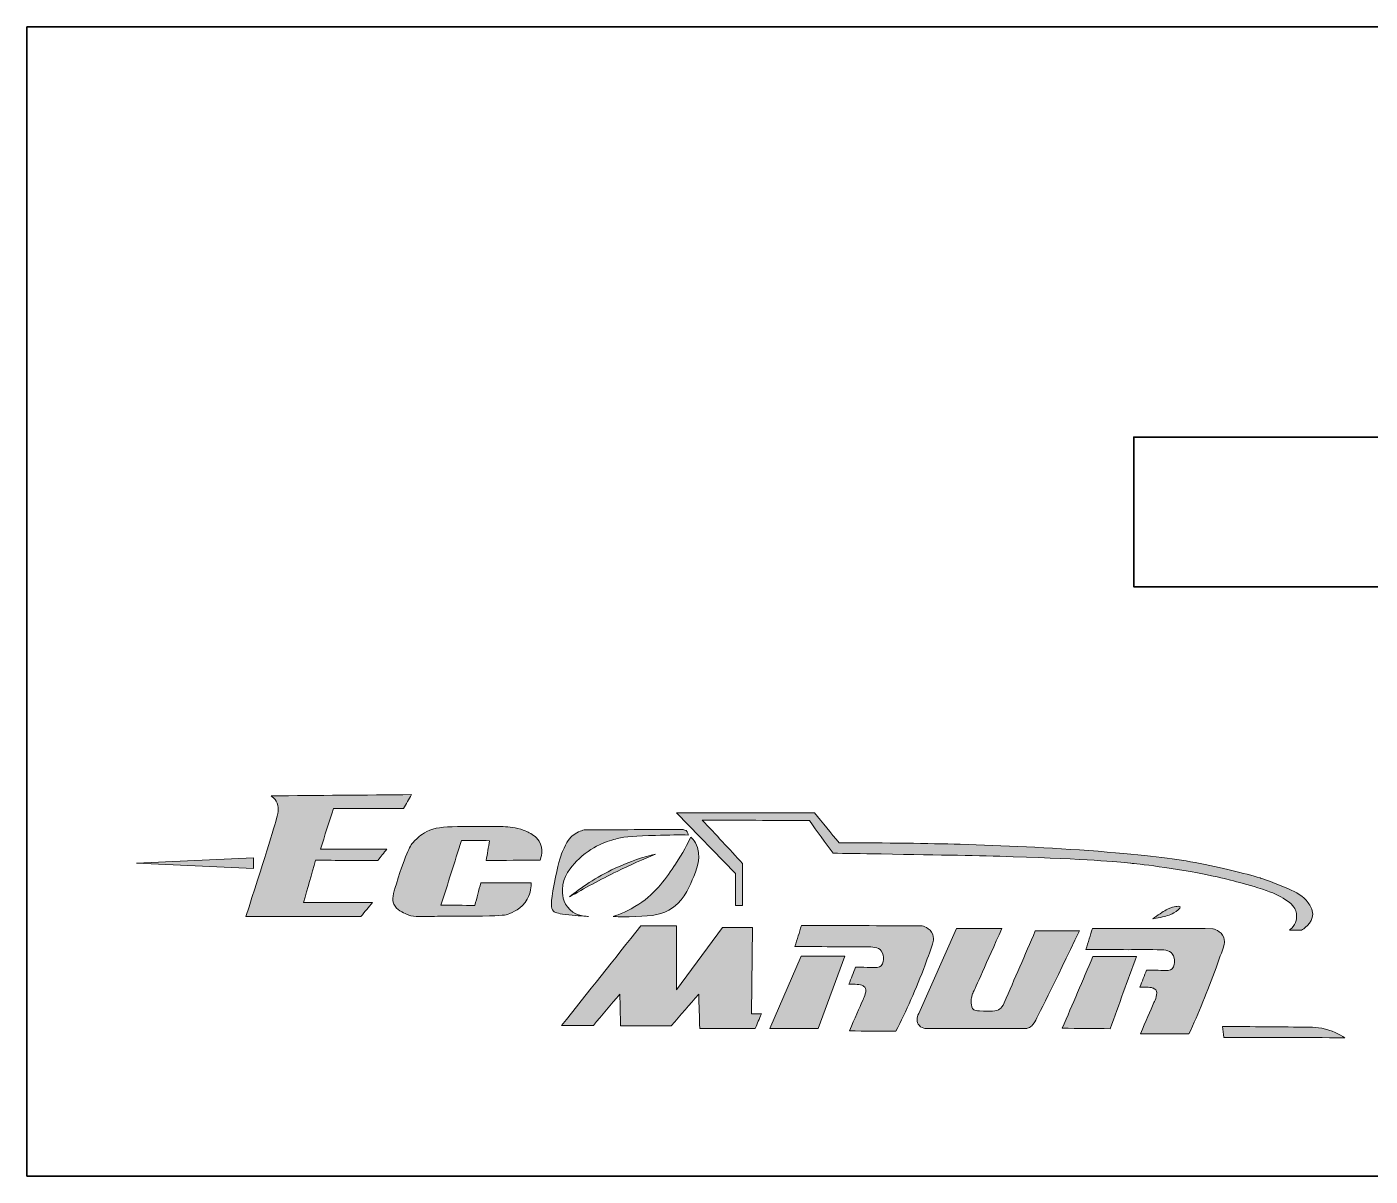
# Model space of a CAD drawing. Header units: centimetres. Extents: x 4.4 to 35.6, y -27.8 to -2.2.
# Drawn here: x 4.43 to 9.82, y -27.76 to -23.15 of the extents above; entities that cross this region are included whole.
import ezdxf

# ---------------------------------------------------------------- set-up
doc = ezdxf.new("R2010")
doc.units = ezdxf.units.CM
doc.header["$MEASUREMENT"] = 0
doc.layers.add('Camada 1', color=7, linetype='Continuous', lineweight=0)

msp = doc.modelspace()

# ---------------------------------------------------------------- hatches: boundary and pattern name
at = {"layer": 'Camada 1', "true_color": 0x1a1413, "transparency": 33554687}
h = msp.add_hatch(color=250, dxfattribs=at)
h.dxf.hatch_style = 2
edge = h.paths.add_edge_path()
edge.add_spline(control_points=[(5.4089, -26.2332), (5.4147, -26.2369), (5.4235, -26.2436), (5.4298, -26.2545), (5.4424, -26.2767), (5.4364, -26.3022), (5.4331, -26.315), (5.4224, -26.3558), (5.3757, -26.509), (5.308, -26.7164), (5.4617, -26.7165), (5.6154, -26.7166), (5.7692, -26.7167), (5.7847, -26.6982), (5.8002, -26.6797), (5.8158, -26.6612), (5.7235, -26.6611), (5.6312, -26.661), (5.5389, -26.6609), (5.5551, -26.6044), (5.5712, -26.548), (5.5874, -26.4915), (5.6704, -26.4918), (5.7535, -26.492), (5.8365, -26.4922), (5.8487, -26.477), (5.861, -26.4618), (5.8732, -26.4466), (5.7845, -26.4467), (5.6958, -26.4469), (5.607, -26.4471), (5.6242, -26.3928), (5.6413, -26.3385), (5.6585, -26.2842), (5.7524, -26.2842), (5.8462, -26.2842), (5.94, -26.2842), (5.9507, -26.2655), (5.9613, -26.2468), (5.9719, -26.2281), (5.7843, -26.2298), (5.5966, -26.2315), (5.4089, -26.2332)], knot_values=[0, 0, 0, 0, 1, 1, 1, 2, 2, 2, 3, 3, 3, 4, 4, 4, 5, 5, 5, 6, 6, 6, 7, 7, 7, 8, 8, 8, 9, 9, 9, 10, 10, 10, 11, 11, 11, 12, 12, 12, 13, 13, 13, 14, 14, 14, 14], degree=3, periodic=0)
h = msp.add_hatch(color=250, dxfattribs=at)
h.dxf.hatch_style = 2
edge = h.paths.add_edge_path()
edge.add_spline(control_points=[(7.2995, -26.5046), (7.2995, -26.5606), (7.2995, -26.6167), (7.2995, -26.6727), (7.2995, -26.6727), (7.2711, -26.6727), (7.2711, -26.6727), (7.2711, -26.6727), (7.2711, -26.5451), (7.2711, -26.5451), (7.2711, -26.5451), (7.0347, -26.301), (7.0347, -26.301), (7.0347, -26.301), (7.5871, -26.301), (7.5871, -26.301), (7.6202, -26.3413), (7.6532, -26.3816), (7.6862, -26.4219), (7.8797, -26.4209), (8.0445, -26.4239), (8.1713, -26.4275), (8.3426, -26.4323), (8.5236, -26.4404), (8.7251, -26.4556), (8.9232, -26.4706), (9.0181, -26.4832), (9.1132, -26.5008), (9.2221, -26.521), (9.3117, -26.5442), (9.3746, -26.5622), (9.3746, -26.5622), (9.4049, -26.5704), (9.4872, -26.6065), (9.5187, -26.6204), (9.5459, -26.6336), (9.5668, -26.6622), (9.5748, -26.6733), (9.5852, -26.688), (9.5849, -26.7077), (9.5845, -26.7458), (9.5448, -26.7693), (9.5406, -26.7717), (9.5242, -26.7717), (9.5077, -26.7717), (9.4913, -26.7716), (9.4967, -26.7679), (9.5056, -26.7607), (9.5122, -26.7486), (9.523, -26.7287), (9.5211, -26.7075), (9.5167, -26.6941), (9.513, -26.6824), (9.5043, -26.667), (9.4667, -26.644), (9.4401, -26.6278), (9.4149, -26.6175), (9.3655, -26.602), (9.3232, -26.5887), (9.287, -26.5791), (9.2553, -26.5713), (9.2443, -26.5686), (9.1984, -26.5573), (9.1496, -26.5474), (9.0049, -26.5181), (8.854, -26.5031), (8.854, -26.5031), (8.7995, -26.4976), (8.6791, -26.4867), (8.3841, -26.4773), (8.2388, -26.4727), (8.1106, -26.4705), (7.8543, -26.4662), (7.7741, -26.4649), (7.7076, -26.4639), (7.6618, -26.4632), (7.6302, -26.4197), (7.5987, -26.3761), (7.5671, -26.3326), (7.4239, -26.3317), (7.2807, -26.3308), (7.1375, -26.33), (7.1915, -26.3882), (7.2455, -26.4464), (7.2995, -26.5046)], knot_values=[0, 0, 0, 0, 1, 1, 1, 2, 2, 2, 3, 3, 3, 4, 4, 4, 5, 5, 5, 6, 6, 6, 7, 7, 7, 8, 8, 8, 9, 9, 9, 10, 10, 10, 11, 11, 11, 12, 12, 12, 13, 13, 13, 14, 14, 14, 15, 15, 15, 16, 16, 16, 17, 17, 17, 18, 18, 18, 19, 19, 19, 20, 20, 20, 21, 21, 21, 22, 22, 22, 23, 23, 23, 24, 24, 24, 25, 25, 25, 26, 26, 26, 27, 27, 27, 28, 28, 28, 28], degree=3, periodic=0)
h = msp.add_hatch(color=250, dxfattribs=at)
h.dxf.hatch_style = 2
edge = h.paths.add_edge_path()
edge.add_spline(control_points=[(6.2713, -26.4921), (6.3434, -26.4918), (6.4154, -26.4915), (6.4874, -26.4913), (6.4899, -26.4845), (6.5033, -26.4463), (6.4837, -26.4147), (6.4717, -26.3954), (6.4512, -26.3848), (6.4395, -26.3788), (6.4328, -26.3753), (6.424, -26.3714), (6.4096, -26.3673), (6.3794, -26.3586), (6.3538, -26.3571), (6.3297, -26.3563), (6.2944, -26.3552), (6.2786, -26.3562), (6.2344, -26.3565), (6.1755, -26.3569), (6.1835, -26.3553), (6.156, -26.3563), (6.0963, -26.3583), (6.0658, -26.3597), (6.0331, -26.3762), (6.0083, -26.3889), (5.9929, -26.4046), (5.9829, -26.4151), (5.9665, -26.4322), (5.9536, -26.4513), (5.9111, -26.5859), (5.8975, -26.6288), (5.8924, -26.6474), (5.9015, -26.6673), (5.9127, -26.6914), (5.9377, -26.702), (5.9518, -26.708), (5.9765, -26.7185), (5.9928, -26.7171), (6.064, -26.7164), (6.0957, -26.7161), (6.1274, -26.7163), (6.1592, -26.7161), (6.2087, -26.7159), (6.2261, -26.7159), (6.257, -26.7153), (6.3386, -26.7138), (6.3494, -26.7111), (6.3599, -26.7072), (6.3753, -26.7016), (6.4136, -26.687), (6.436, -26.6471), (6.4506, -26.6212), (6.452, -26.596), (6.4518, -26.5826), (6.3843, -26.5826), (6.3169, -26.5826), (6.2494, -26.5826), (6.2417, -26.6126), (6.234, -26.6425), (6.2262, -26.6724), (6.1808, -26.6723), (6.1353, -26.6721), (6.0899, -26.6719), (6.1173, -26.5855), (6.1447, -26.499), (6.1721, -26.4126), (6.2097, -26.4127), (6.2472, -26.4128), (6.2848, -26.4129), (6.2803, -26.4393), (6.2758, -26.4657), (6.2713, -26.4921)], knot_values=[0, 0, 0, 0, 1, 1, 1, 2, 2, 2, 3, 3, 3, 4, 4, 4, 5, 5, 5, 6, 6, 6, 7, 7, 7, 8, 8, 8, 9, 9, 9, 10, 10, 10, 11, 11, 11, 12, 12, 12, 13, 13, 13, 14, 14, 14, 15, 15, 15, 16, 16, 16, 17, 17, 17, 18, 18, 18, 19, 19, 19, 20, 20, 20, 21, 21, 21, 22, 22, 22, 23, 23, 23, 24, 24, 24, 24], degree=3, periodic=0)
h = msp.add_hatch(color=250, dxfattribs=at)
h.dxf.hatch_style = 2
edge = h.paths.add_edge_path()
edge.add_spline(control_points=[(6.682, -26.7164), (6.6737, -26.7168), (6.6367, -26.7174), (6.6076, -26.69), (6.5767, -26.6611), (6.5767, -26.6218), (6.5768, -26.6094), (6.577, -26.556), (6.612, -26.5185), (6.634, -26.495), (6.6924, -26.4325), (6.7645, -26.4129), (6.796, -26.4048), (6.8311, -26.3958), (6.8707, -26.3944), (6.9499, -26.3916), (7.0043, -26.3897), (7.0496, -26.3897), (7.0815, -26.3902), (7.0815, -26.3889), (7.0809, -26.3787), (7.0724, -26.3726), (7.0667, -26.3685), (7.0607, -26.3684), (7.0586, -26.3685), (6.9288, -26.3687), (6.799, -26.3688), (6.6692, -26.3689), (6.6571, -26.3714), (6.6394, -26.3767), (6.6222, -26.3894), (6.6068, -26.4009), (6.5937, -26.4169), (6.5773, -26.4563), (6.5677, -26.4796), (6.5586, -26.5068), (6.5438, -26.5867), (6.5289, -26.6667), (6.5297, -26.684), (6.5412, -26.6955), (6.5476, -26.7019), (6.5552, -26.7044), (6.5892, -26.7087), (6.6258, -26.7133), (6.6573, -26.7154), (6.682, -26.7164)], knot_values=[0, 0, 0, 0, 1, 1, 1, 2, 2, 2, 3, 3, 3, 4, 4, 4, 5, 5, 5, 6, 6, 6, 7, 7, 7, 8, 8, 8, 9, 9, 9, 10, 10, 10, 11, 11, 11, 12, 12, 12, 13, 13, 13, 14, 14, 14, 15, 15, 15, 15], degree=3, periodic=0)
h = msp.add_hatch(color=250, dxfattribs=at)
h.dxf.hatch_style = 2
edge = h.paths.add_edge_path()
edge.add_spline(control_points=[(7.092, -26.3985), (7.0797, -26.4244), (7.0598, -26.4628), (7.0306, -26.5065), (6.9936, -26.5616), (6.9541, -26.6207), (6.8828, -26.6679), (6.8422, -26.6948), (6.8045, -26.7091), (6.7798, -26.7169), (6.795, -26.7179), (6.8173, -26.7187), (6.8441, -26.7179), (6.9197, -26.7158), (6.9622, -26.7146), (7.0033, -26.6918), (7.0586, -26.6611), (7.0815, -26.6078), (7.0976, -26.5701), (7.1122, -26.5362), (7.1399, -26.4716), (7.1104, -26.4211), (7.1042, -26.4105), (7.097, -26.4031), (7.092, -26.3985)], knot_values=[0, 0, 0, 0, 1, 1, 1, 2, 2, 2, 3, 3, 3, 4, 4, 4, 5, 5, 5, 6, 6, 6, 7, 7, 7, 8, 8, 8, 8], degree=3, periodic=0)
h = msp.add_hatch(color=250, dxfattribs=at)
h.dxf.hatch_style = 2
edge = h.paths.add_edge_path()
edge.add_spline(control_points=[(5.3385, -26.4811), (5.3387, -26.4957), (5.3389, -26.5104), (5.339, -26.5251), (5.1823, -26.5179), (5.0256, -26.5107), (4.8689, -26.5034), (5.0254, -26.496), (5.182, -26.4885), (5.3385, -26.4811)], knot_values=[0, 0, 0, 0, 1, 1, 1, 2, 2, 2, 3, 3, 3, 3], degree=3, periodic=0)
h = msp.add_hatch(color=250, dxfattribs=at)
h.dxf.hatch_style = 2
edge = h.paths.add_edge_path()
edge.add_spline(control_points=[(6.9499, -26.4667), (6.9005, -26.4873), (6.8492, -26.5103), (6.7964, -26.536), (6.7276, -26.5696), (6.6639, -26.6041), (6.6054, -26.6384), (6.6498, -26.6022), (6.7106, -26.5599), (6.7884, -26.5235), (6.8481, -26.4957), (6.9034, -26.4781), (6.9499, -26.4667)], knot_values=[0, 0, 0, 0, 1, 1, 1, 2, 2, 2, 3, 3, 3, 4, 4, 4, 4], degree=3, periodic=0)
h = msp.add_hatch(color=250, dxfattribs=at)
h.dxf.hatch_style = 2
edge = h.paths.add_edge_path()
edge.add_spline(control_points=[(8.9434, -26.7265), (8.9645, -26.7109), (8.983, -26.6991), (8.9974, -26.6906), (9.003, -26.6874), (9.0166, -26.6796), (9.0355, -26.6771), (9.0412, -26.6764), (9.0521, -26.675), (9.0537, -26.6787), (9.0558, -26.6837), (9.04, -26.6958), (9.0278, -26.7029), (9.0115, -26.7124), (8.9963, -26.7159), (8.9741, -26.7208), (8.9613, -26.7236), (8.9507, -26.7254), (8.9434, -26.7265)], knot_values=[0, 0, 0, 0, 1, 1, 1, 2, 2, 2, 3, 3, 3, 4, 4, 4, 5, 5, 5, 6, 6, 6, 6], degree=3, periodic=0)
h = msp.add_hatch(color=250, dxfattribs=at)
h.dxf.hatch_style = 2
edge = h.paths.add_edge_path()
edge.add_spline(control_points=[(6.5732, -27.1548), (6.6158, -27.1547), (6.6583, -27.1546), (6.7009, -27.1545), (6.7363, -27.1124), (6.7717, -27.0703), (6.8071, -27.0283), (6.8081, -27.0707), (6.8091, -27.1132), (6.81, -27.1556), (6.8779, -27.1556), (6.9457, -27.1556), (7.0135, -27.1556), (7.0502, -27.1132), (7.0868, -27.0707), (7.1235, -27.0283), (7.1247, -27.0741), (7.126, -27.12), (7.1272, -27.1658), (7.2015, -27.1658), (7.2757, -27.1658), (7.35, -27.1658), (7.3582, -27.1465), (7.3664, -27.1272), (7.3746, -27.1078), (7.3746, -27.1078), (7.3352, -27.1078), (7.3352, -27.1078), (7.3352, -27.1078), (7.3383, -26.7607), (7.3383, -26.7607), (7.3383, -26.7607), (7.2185, -26.7607), (7.2185, -26.7607), (7.2185, -26.7607), (7.0347, -27.0108), (7.0347, -27.0108), (7.0347, -27.0108), (7.0347, -26.7547), (7.0347, -26.7547), (7.0347, -26.7547), (6.8911, -26.7547), (6.8911, -26.7547), (6.7852, -26.8881), (6.6792, -27.0215), (6.5732, -27.1548)], knot_values=[0, 0, 0, 0, 1, 1, 1, 2, 2, 2, 3, 3, 3, 4, 4, 4, 5, 5, 5, 6, 6, 6, 7, 7, 7, 8, 8, 8, 9, 9, 9, 10, 10, 10, 11, 11, 11, 12, 12, 12, 13, 13, 13, 14, 14, 14, 15, 15, 15, 15], degree=3, periodic=0)
h = msp.add_hatch(color=250, dxfattribs=at)
h.dxf.hatch_style = 2
edge = h.paths.add_edge_path()
edge.add_spline(control_points=[(7.7524, -26.9203), (7.7433, -26.943), (7.7342, -26.9658), (7.7252, -26.9885), (7.7285, -26.9886), (7.7375, -26.9887), (7.7502, -26.9891), (7.7632, -26.9894), (7.7699, -26.9896), (7.7769, -26.9925), (7.7795, -26.9936), (7.7854, -26.996), (7.7888, -26.9999), (7.7999, -27.0124), (7.7863, -27.0416), (7.782, -27.051), (7.7668, -27.0842), (7.7491, -27.1252), (7.7274, -27.1761), (7.7896, -27.1764), (7.8517, -27.1768), (7.9139, -27.1772), (7.9549, -27.0969), (7.9948, -27.0083), (8.031, -26.9112), (8.0429, -26.8792), (8.0538, -26.8477), (8.0639, -26.8168), (8.065, -26.8108), (8.0658, -26.8006), (8.0616, -26.7895), (8.0513, -26.7619), (8.0201, -26.7549), (8.0173, -26.7543), (7.8566, -26.7539), (7.696, -26.7536), (7.5353, -26.7532), (7.5266, -26.7812), (7.5179, -26.8093), (7.5092, -26.8373), (7.5664, -26.8377), (7.6236, -26.8381), (7.6808, -26.8384), (7.7082, -26.8382), (7.7456, -26.8381), (7.7945, -26.8384), (7.8196, -26.8386), (7.8432, -26.8391), (7.8554, -26.8551), (7.8636, -26.8659), (7.8642, -26.8806), (7.8643, -26.884), (7.8644, -26.8899), (7.8647, -26.9055), (7.855, -26.915), (7.847, -26.9228), (7.8366, -26.9222), (7.8093, -26.9214), (7.7969, -26.9211), (7.7774, -26.9206), (7.7524, -26.9203)], knot_values=[0, 0, 0, 0, 1, 1, 1, 2, 2, 2, 3, 3, 3, 4, 4, 4, 5, 5, 5, 6, 6, 6, 7, 7, 7, 8, 8, 8, 9, 9, 9, 10, 10, 10, 11, 11, 11, 12, 12, 12, 13, 13, 13, 14, 14, 14, 15, 15, 15, 16, 16, 16, 17, 17, 17, 18, 18, 18, 19, 19, 19, 20, 20, 20, 20], degree=3, periodic=0)
h = msp.add_hatch(color=250, dxfattribs=at)
h.dxf.hatch_style = 2
edge = h.paths.add_edge_path()
edge.add_spline(control_points=[(8.3386, -26.7653), (8.277, -26.9028), (8.2323, -27.0031), (8.2219, -27.026), (8.2215, -27.027), (8.2182, -27.0343), (8.2165, -27.0446), (8.2159, -27.0486), (8.211, -27.0787), (8.2264, -27.0908), (8.2315, -27.0948), (8.2368, -27.0953), (8.2492, -27.0957), (8.2944, -27.0973), (8.3172, -27.0979), (8.3301, -27.088), (8.3352, -27.084), (8.3428, -27.0767), (8.3483, -27.0629), (8.3898, -26.967), (8.4313, -26.8711), (8.4728, -26.7751), (8.5319, -26.7749), (8.591, -26.7746), (8.6501, -26.7744), (8.5503, -26.9809), (8.4762, -27.1315), (8.4683, -27.1442), (8.4622, -27.1538), (8.4538, -27.1594), (8.4538, -27.1594), (8.448, -27.1632), (8.4424, -27.165), (8.4387, -27.1658), (8.3023, -27.1658), (8.1659, -27.1658), (8.0294, -27.1658), (8.0254, -27.1651), (8.0145, -27.1627), (8.0067, -27.1533), (7.9967, -27.1412), (7.996, -27.1224), (8.0052, -27.1063), (8.0052, -27.1063), (8.1568, -26.7653), (8.1568, -26.7653), (8.1568, -26.7653), (8.3386, -26.7653), (8.3386, -26.7653)], knot_values=[0, 0, 0, 0, 1, 1, 1, 2, 2, 2, 3, 3, 3, 4, 4, 4, 5, 5, 5, 6, 6, 6, 7, 7, 7, 8, 8, 8, 9, 9, 9, 10, 10, 10, 11, 11, 11, 12, 12, 12, 13, 13, 13, 14, 14, 14, 15, 15, 15, 16, 16, 16, 16], degree=3, periodic=0)
h = msp.add_hatch(color=250, dxfattribs=at)
h.dxf.hatch_style = 2
edge = h.paths.add_edge_path()
edge.add_spline(control_points=[(8.9191, -26.9319), (8.91, -26.9546), (8.9009, -26.9774), (8.8918, -27.0001), (8.8951, -27.0002), (8.9041, -27.0004), (8.9168, -27.0007), (8.9299, -27.001), (8.9365, -27.0012), (8.9435, -27.0041), (8.9461, -27.0052), (8.952, -27.0076), (8.9554, -27.0115), (8.9665, -27.024), (8.9529, -27.0532), (8.9486, -27.0626), (8.9334, -27.0958), (8.9157, -27.1368), (8.894, -27.1877), (8.959, -27.1878), (9.024, -27.188), (9.0889, -27.1882), (9.1267, -27.1053), (9.1633, -27.0168), (9.1976, -26.9228), (9.2092, -26.891), (9.2201, -26.8595), (9.2305, -26.8285), (9.2316, -26.8224), (9.2324, -26.8122), (9.2283, -26.8012), (9.2179, -26.7735), (9.1867, -26.7665), (9.1839, -26.7659), (9.0233, -26.7655), (8.8626, -26.7652), (8.7019, -26.7648), (8.6932, -26.7928), (8.6845, -26.8209), (8.6758, -26.8489), (8.733, -26.8493), (8.7902, -26.8497), (8.8474, -26.8501), (8.8748, -26.8498), (8.9122, -26.8497), (8.9611, -26.8501), (8.9862, -26.8502), (9.0099, -26.8507), (9.022, -26.8667), (9.0302, -26.8775), (9.0308, -26.8922), (9.0309, -26.8956), (9.031, -26.9015), (9.0313, -26.9171), (9.0216, -26.9266), (9.0136, -26.9344), (9.0032, -26.9338), (8.9759, -26.933), (8.9635, -26.9327), (8.944, -26.9322), (8.9191, -26.9319)], knot_values=[0, 0, 0, 0, 1, 1, 1, 2, 2, 2, 3, 3, 3, 4, 4, 4, 5, 5, 5, 6, 6, 6, 7, 7, 7, 8, 8, 8, 9, 9, 9, 10, 10, 10, 11, 11, 11, 12, 12, 12, 13, 13, 13, 14, 14, 14, 15, 15, 15, 16, 16, 16, 17, 17, 17, 18, 18, 18, 19, 19, 19, 20, 20, 20, 20], degree=3, periodic=0)
h = msp.add_hatch(color=250, dxfattribs=at)
h.dxf.hatch_style = 2
h.paths.add_polyline_path([(7.7092, -26.8759), (7.6024, -27.1658), (7.4091, -27.1658), (7.5342, -26.8759)])
h = msp.add_hatch(color=250, dxfattribs=at)
h.dxf.hatch_style = 2
edge = h.paths.add_edge_path()
edge.add_spline(control_points=[(8.8782, -26.8775), (8.8431, -26.974), (8.808, -27.0705), (8.7728, -27.1671), (8.7089, -27.1665), (8.6449, -27.1659), (8.581, -27.1654), (8.6219, -27.0694), (8.6629, -26.9734), (8.7039, -26.8775), (8.762, -26.8775), (8.8201, -26.8775), (8.8782, -26.8775)], knot_values=[0, 0, 0, 0, 1, 1, 1, 2, 2, 2, 3, 3, 3, 4, 4, 4, 4], degree=3, periodic=0)
h = msp.add_hatch(color=250, dxfattribs=at)
h.dxf.hatch_style = 2
edge = h.paths.add_edge_path()
edge.add_spline(control_points=[(9.2238, -27.1579), (9.2253, -27.1725), (9.2269, -27.1872), (9.2284, -27.2018), (9.39, -27.2023), (9.5517, -27.2028), (9.7134, -27.2033), (9.6932, -27.19), (9.6619, -27.1734), (9.6209, -27.1654), (9.6036, -27.1621), (9.5877, -27.1609), (9.574, -27.1609), (9.4572, -27.1599), (9.3405, -27.1589), (9.2238, -27.1579)], knot_values=[0, 0, 0, 0, 1, 1, 1, 2, 2, 2, 3, 3, 3, 4, 4, 4, 5, 5, 5, 5], degree=3, periodic=0)

# ---------------------------------------------------------------- linework, layer by layer
at = {"layer": 'Camada 1', "color": 250, "lineweight": 35, "true_color": 0x1d1d1b}
for points in [[(14.5042, -27.7586), (4.4298, -27.7586), (4.4298, -23.1485), (14.5042, -23.1485)], [(13.0351, -25.3943), (8.8671, -25.3943), (8.8671, -24.7943), (13.0351, -24.7943)]]:
    msp.add_lwpolyline(points, close=True, dxfattribs=at)
at = {"layer": 'Camada 1'}
msp.add_lwpolyline([(7.7092, -26.8759), (7.6024, -27.1658), (7.4091, -27.1658), (7.5342, -26.8759)], close=True, dxfattribs=at)
for points, knots in [([(5.4089, -26.2332), (5.4147, -26.2369), (5.4235, -26.2436), (5.4298, -26.2545), (5.4424, -26.2767), (5.4364, -26.3022), (5.4331, -26.315), (5.4224, -26.3558), (5.3757, -26.509), (5.308, -26.7164), (5.4617, -26.7165), (5.6154, -26.7166), (5.7692, -26.7167), (5.7847, -26.6982), (5.8002, -26.6797), (5.8158, -26.6612), (5.7235, -26.6611), (5.6312, -26.661), (5.5389, -26.6609), (5.5551, -26.6044), (5.5712, -26.548), (5.5874, -26.4915), (5.6704, -26.4918), (5.7535, -26.492), (5.8365, -26.4922), (5.8487, -26.477), (5.861, -26.4618), (5.8732, -26.4466), (5.7845, -26.4467), (5.6958, -26.4469), (5.607, -26.4471), (5.6242, -26.3928), (5.6413, -26.3385), (5.6585, -26.2842), (5.7524, -26.2842), (5.8462, -26.2842), (5.94, -26.2842), (5.9507, -26.2655), (5.9613, -26.2468), (5.9719, -26.2281), (5.7843, -26.2298), (5.5966, -26.2315), (5.4089, -26.2332)], [0, 0, 0, 0, 1, 1, 1, 2, 2, 2, 3, 3, 3, 4, 4, 4, 5, 5, 5, 6, 6, 6, 7, 7, 7, 8, 8, 8, 9, 9, 9, 10, 10, 10, 11, 11, 11, 12, 12, 12, 13, 13, 13, 14, 14, 14, 14]), ([(7.2995, -26.5046), (7.2995, -26.5606), (7.2995, -26.6167), (7.2995, -26.6727), (7.2995, -26.6727), (7.2711, -26.6727), (7.2711, -26.6727), (7.2711, -26.6727), (7.2711, -26.5451), (7.2711, -26.5451), (7.2711, -26.5451), (7.0347, -26.301), (7.0347, -26.301), (7.0347, -26.301), (7.5871, -26.301), (7.5871, -26.301), (7.6202, -26.3413), (7.6532, -26.3816), (7.6862, -26.4219), (7.8797, -26.4209), (8.0445, -26.4239), (8.1713, -26.4275), (8.3426, -26.4323), (8.5236, -26.4404), (8.7251, -26.4556), (8.9232, -26.4706), (9.0181, -26.4832), (9.1132, -26.5008), (9.2221, -26.521), (9.3117, -26.5442), (9.3746, -26.5622), (9.3746, -26.5622), (9.4049, -26.5704), (9.4872, -26.6065), (9.5187, -26.6204), (9.5459, -26.6336), (9.5668, -26.6622), (9.5748, -26.6733), (9.5852, -26.688), (9.5849, -26.7077), (9.5845, -26.7458), (9.5448, -26.7693), (9.5406, -26.7717), (9.5242, -26.7717), (9.5077, -26.7717), (9.4913, -26.7716), (9.4967, -26.7679), (9.5056, -26.7607), (9.5122, -26.7486), (9.523, -26.7287), (9.5211, -26.7075), (9.5167, -26.6941), (9.513, -26.6824), (9.5043, -26.667), (9.4667, -26.644), (9.4401, -26.6278), (9.4149, -26.6175), (9.3655, -26.602), (9.3232, -26.5887), (9.287, -26.5791), (9.2553, -26.5713), (9.2443, -26.5686), (9.1984, -26.5573), (9.1496, -26.5474), (9.0049, -26.5181), (8.854, -26.5031), (8.854, -26.5031), (8.7995, -26.4976), (8.6791, -26.4867), (8.3841, -26.4773), (8.2388, -26.4727), (8.1106, -26.4705), (7.8543, -26.4662), (7.7741, -26.4649), (7.7076, -26.4639), (7.6618, -26.4632), (7.6302, -26.4197), (7.5987, -26.3761), (7.5671, -26.3326), (7.4239, -26.3317), (7.2807, -26.3308), (7.1375, -26.33), (7.1915, -26.3882), (7.2455, -26.4464), (7.2995, -26.5046)], [0, 0, 0, 0, 1, 1, 1, 2, 2, 2, 3, 3, 3, 4, 4, 4, 5, 5, 5, 6, 6, 6, 7, 7, 7, 8, 8, 8, 9, 9, 9, 10, 10, 10, 11, 11, 11, 12, 12, 12, 13, 13, 13, 14, 14, 14, 15, 15, 15, 16, 16, 16, 17, 17, 17, 18, 18, 18, 19, 19, 19, 20, 20, 20, 21, 21, 21, 22, 22, 22, 23, 23, 23, 24, 24, 24, 25, 25, 25, 26, 26, 26, 27, 27, 27, 28, 28, 28, 28]), ([(6.2713, -26.4921), (6.3434, -26.4918), (6.4154, -26.4915), (6.4874, -26.4913), (6.4899, -26.4845), (6.5033, -26.4463), (6.4837, -26.4147), (6.4717, -26.3954), (6.4512, -26.3848), (6.4395, -26.3788), (6.4328, -26.3753), (6.424, -26.3714), (6.4096, -26.3673), (6.3794, -26.3586), (6.3538, -26.3571), (6.3297, -26.3563), (6.2944, -26.3552), (6.2786, -26.3562), (6.2344, -26.3565), (6.1755, -26.3569), (6.1835, -26.3553), (6.156, -26.3563), (6.0963, -26.3583), (6.0658, -26.3597), (6.0331, -26.3762), (6.0083, -26.3889), (5.9929, -26.4046), (5.9829, -26.4151), (5.9665, -26.4322), (5.9536, -26.4513), (5.9111, -26.5859), (5.8975, -26.6288), (5.8924, -26.6474), (5.9015, -26.6673), (5.9127, -26.6914), (5.9377, -26.702), (5.9518, -26.708), (5.9765, -26.7185), (5.9928, -26.7171), (6.064, -26.7164), (6.0957, -26.7161), (6.1274, -26.7163), (6.1592, -26.7161), (6.2087, -26.7159), (6.2261, -26.7159), (6.257, -26.7153), (6.3386, -26.7138), (6.3494, -26.7111), (6.3599, -26.7072), (6.3753, -26.7016), (6.4136, -26.687), (6.436, -26.6471), (6.4506, -26.6212), (6.452, -26.596), (6.4518, -26.5826), (6.3843, -26.5826), (6.3169, -26.5826), (6.2494, -26.5826), (6.2417, -26.6126), (6.234, -26.6425), (6.2262, -26.6724), (6.1808, -26.6723), (6.1353, -26.6721), (6.0899, -26.6719), (6.1173, -26.5855), (6.1447, -26.499), (6.1721, -26.4126), (6.2097, -26.4127), (6.2472, -26.4128), (6.2848, -26.4129), (6.2803, -26.4393), (6.2758, -26.4657), (6.2713, -26.4921)], [0, 0, 0, 0, 1, 1, 1, 2, 2, 2, 3, 3, 3, 4, 4, 4, 5, 5, 5, 6, 6, 6, 7, 7, 7, 8, 8, 8, 9, 9, 9, 10, 10, 10, 11, 11, 11, 12, 12, 12, 13, 13, 13, 14, 14, 14, 15, 15, 15, 16, 16, 16, 17, 17, 17, 18, 18, 18, 19, 19, 19, 20, 20, 20, 21, 21, 21, 22, 22, 22, 23, 23, 23, 24, 24, 24, 24]), ([(6.682, -26.7164), (6.6737, -26.7168), (6.6367, -26.7174), (6.6076, -26.69), (6.5767, -26.6611), (6.5767, -26.6218), (6.5768, -26.6094), (6.577, -26.556), (6.612, -26.5185), (6.634, -26.495), (6.6924, -26.4325), (6.7645, -26.4129), (6.796, -26.4048), (6.8311, -26.3958), (6.8707, -26.3944), (6.9499, -26.3916), (7.0043, -26.3897), (7.0496, -26.3897), (7.0815, -26.3902), (7.0815, -26.3889), (7.0809, -26.3787), (7.0724, -26.3726), (7.0667, -26.3685), (7.0607, -26.3684), (7.0586, -26.3685), (6.9288, -26.3687), (6.799, -26.3688), (6.6692, -26.3689), (6.6571, -26.3714), (6.6394, -26.3767), (6.6222, -26.3894), (6.6068, -26.4009), (6.5937, -26.4169), (6.5773, -26.4563), (6.5677, -26.4796), (6.5586, -26.5068), (6.5438, -26.5867), (6.5289, -26.6667), (6.5297, -26.684), (6.5412, -26.6955), (6.5476, -26.7019), (6.5552, -26.7044), (6.5892, -26.7087), (6.6258, -26.7133), (6.6573, -26.7154), (6.682, -26.7164)], [0, 0, 0, 0, 1, 1, 1, 2, 2, 2, 3, 3, 3, 4, 4, 4, 5, 5, 5, 6, 6, 6, 7, 7, 7, 8, 8, 8, 9, 9, 9, 10, 10, 10, 11, 11, 11, 12, 12, 12, 13, 13, 13, 14, 14, 14, 15, 15, 15, 15]), ([(7.092, -26.3985), (7.0797, -26.4244), (7.0598, -26.4628), (7.0306, -26.5065), (6.9936, -26.5616), (6.9541, -26.6207), (6.8828, -26.6679), (6.8422, -26.6948), (6.8045, -26.7091), (6.7798, -26.7169), (6.795, -26.7179), (6.8173, -26.7187), (6.8441, -26.7179), (6.9197, -26.7158), (6.9622, -26.7146), (7.0033, -26.6918), (7.0586, -26.6611), (7.0815, -26.6078), (7.0976, -26.5701), (7.1122, -26.5362), (7.1399, -26.4716), (7.1104, -26.4211), (7.1042, -26.4105), (7.097, -26.4031), (7.092, -26.3985)], [0, 0, 0, 0, 1, 1, 1, 2, 2, 2, 3, 3, 3, 4, 4, 4, 5, 5, 5, 6, 6, 6, 7, 7, 7, 8, 8, 8, 8]), ([(5.3385, -26.4811), (5.3387, -26.4957), (5.3389, -26.5104), (5.339, -26.5251), (5.1823, -26.5179), (5.0256, -26.5107), (4.8689, -26.5034), (5.0254, -26.496), (5.182, -26.4885), (5.3385, -26.4811)], [0, 0, 0, 0, 1, 1, 1, 2, 2, 2, 3, 3, 3, 3]), ([(6.9499, -26.4667), (6.9005, -26.4873), (6.8492, -26.5103), (6.7964, -26.536), (6.7276, -26.5696), (6.6639, -26.6041), (6.6054, -26.6384), (6.6498, -26.6022), (6.7106, -26.5599), (6.7884, -26.5235), (6.8481, -26.4957), (6.9034, -26.4781), (6.9499, -26.4667)], [0, 0, 0, 0, 1, 1, 1, 2, 2, 2, 3, 3, 3, 4, 4, 4, 4]), ([(8.9434, -26.7265), (8.9645, -26.7109), (8.983, -26.6991), (8.9974, -26.6906), (9.003, -26.6874), (9.0166, -26.6796), (9.0355, -26.6771), (9.0412, -26.6764), (9.0521, -26.675), (9.0537, -26.6787), (9.0558, -26.6837), (9.04, -26.6958), (9.0278, -26.7029), (9.0115, -26.7124), (8.9963, -26.7159), (8.9741, -26.7208), (8.9613, -26.7236), (8.9507, -26.7254), (8.9434, -26.7265)], [0, 0, 0, 0, 1, 1, 1, 2, 2, 2, 3, 3, 3, 4, 4, 4, 5, 5, 5, 6, 6, 6, 6]), ([(6.5732, -27.1548), (6.6158, -27.1547), (6.6583, -27.1546), (6.7009, -27.1545), (6.7363, -27.1124), (6.7717, -27.0703), (6.8071, -27.0283), (6.8081, -27.0707), (6.8091, -27.1132), (6.81, -27.1556), (6.8779, -27.1556), (6.9457, -27.1556), (7.0135, -27.1556), (7.0502, -27.1132), (7.0868, -27.0707), (7.1235, -27.0283), (7.1247, -27.0741), (7.126, -27.12), (7.1272, -27.1658), (7.2015, -27.1658), (7.2757, -27.1658), (7.35, -27.1658), (7.3582, -27.1465), (7.3664, -27.1272), (7.3746, -27.1078), (7.3746, -27.1078), (7.3352, -27.1078), (7.3352, -27.1078), (7.3352, -27.1078), (7.3383, -26.7607), (7.3383, -26.7607), (7.3383, -26.7607), (7.2185, -26.7607), (7.2185, -26.7607), (7.2185, -26.7607), (7.0347, -27.0108), (7.0347, -27.0108), (7.0347, -27.0108), (7.0347, -26.7547), (7.0347, -26.7547), (7.0347, -26.7547), (6.8911, -26.7547), (6.8911, -26.7547), (6.7852, -26.8881), (6.6792, -27.0215), (6.5732, -27.1548)], [0, 0, 0, 0, 1, 1, 1, 2, 2, 2, 3, 3, 3, 4, 4, 4, 5, 5, 5, 6, 6, 6, 7, 7, 7, 8, 8, 8, 9, 9, 9, 10, 10, 10, 11, 11, 11, 12, 12, 12, 13, 13, 13, 14, 14, 14, 15, 15, 15, 15]), ([(7.7524, -26.9203), (7.7433, -26.943), (7.7342, -26.9658), (7.7252, -26.9885), (7.7285, -26.9886), (7.7375, -26.9887), (7.7502, -26.9891), (7.7632, -26.9894), (7.7699, -26.9896), (7.7769, -26.9925), (7.7795, -26.9936), (7.7854, -26.996), (7.7888, -26.9999), (7.7999, -27.0124), (7.7863, -27.0416), (7.782, -27.051), (7.7668, -27.0842), (7.7491, -27.1252), (7.7274, -27.1761), (7.7896, -27.1764), (7.8517, -27.1768), (7.9139, -27.1772), (7.9549, -27.0969), (7.9948, -27.0083), (8.031, -26.9112), (8.0429, -26.8792), (8.0538, -26.8477), (8.0639, -26.8168), (8.065, -26.8108), (8.0658, -26.8006), (8.0616, -26.7895), (8.0513, -26.7619), (8.0201, -26.7549), (8.0173, -26.7543), (7.8566, -26.7539), (7.696, -26.7536), (7.5353, -26.7532), (7.5266, -26.7812), (7.5179, -26.8093), (7.5092, -26.8373), (7.5664, -26.8377), (7.6236, -26.8381), (7.6808, -26.8384), (7.7082, -26.8382), (7.7456, -26.8381), (7.7945, -26.8384), (7.8196, -26.8386), (7.8432, -26.8391), (7.8554, -26.8551), (7.8636, -26.8659), (7.8642, -26.8806), (7.8643, -26.884), (7.8644, -26.8899), (7.8647, -26.9055), (7.855, -26.915), (7.847, -26.9228), (7.8366, -26.9222), (7.8093, -26.9214), (7.7969, -26.9211), (7.7774, -26.9206), (7.7524, -26.9203)], [0, 0, 0, 0, 1, 1, 1, 2, 2, 2, 3, 3, 3, 4, 4, 4, 5, 5, 5, 6, 6, 6, 7, 7, 7, 8, 8, 8, 9, 9, 9, 10, 10, 10, 11, 11, 11, 12, 12, 12, 13, 13, 13, 14, 14, 14, 15, 15, 15, 16, 16, 16, 17, 17, 17, 18, 18, 18, 19, 19, 19, 20, 20, 20, 20]), ([(8.3386, -26.7653), (8.277, -26.9028), (8.2323, -27.0031), (8.2219, -27.026), (8.2215, -27.027), (8.2182, -27.0343), (8.2165, -27.0446), (8.2159, -27.0486), (8.211, -27.0787), (8.2264, -27.0908), (8.2315, -27.0948), (8.2368, -27.0953), (8.2492, -27.0957), (8.2944, -27.0973), (8.3172, -27.0979), (8.3301, -27.088), (8.3352, -27.084), (8.3428, -27.0767), (8.3483, -27.0629), (8.3898, -26.967), (8.4313, -26.8711), (8.4728, -26.7751), (8.5319, -26.7749), (8.591, -26.7746), (8.6501, -26.7744), (8.5503, -26.9809), (8.4762, -27.1315), (8.4683, -27.1442), (8.4622, -27.1538), (8.4538, -27.1594), (8.4538, -27.1594), (8.448, -27.1632), (8.4424, -27.165), (8.4387, -27.1658), (8.3023, -27.1658), (8.1659, -27.1658), (8.0294, -27.1658), (8.0254, -27.1651), (8.0145, -27.1627), (8.0067, -27.1533), (7.9967, -27.1412), (7.996, -27.1224), (8.0052, -27.1063), (8.0052, -27.1063), (8.1568, -26.7653), (8.1568, -26.7653), (8.1568, -26.7653), (8.3386, -26.7653), (8.3386, -26.7653)], [0, 0, 0, 0, 1, 1, 1, 2, 2, 2, 3, 3, 3, 4, 4, 4, 5, 5, 5, 6, 6, 6, 7, 7, 7, 8, 8, 8, 9, 9, 9, 10, 10, 10, 11, 11, 11, 12, 12, 12, 13, 13, 13, 14, 14, 14, 15, 15, 15, 16, 16, 16, 16]), ([(8.9191, -26.9319), (8.91, -26.9546), (8.9009, -26.9774), (8.8918, -27.0001), (8.8951, -27.0002), (8.9041, -27.0004), (8.9168, -27.0007), (8.9299, -27.001), (8.9365, -27.0012), (8.9435, -27.0041), (8.9461, -27.0052), (8.952, -27.0076), (8.9554, -27.0115), (8.9665, -27.024), (8.9529, -27.0532), (8.9486, -27.0626), (8.9334, -27.0958), (8.9157, -27.1368), (8.894, -27.1877), (8.959, -27.1878), (9.024, -27.188), (9.0889, -27.1882), (9.1267, -27.1053), (9.1633, -27.0168), (9.1976, -26.9228), (9.2092, -26.891), (9.2201, -26.8595), (9.2305, -26.8285), (9.2316, -26.8224), (9.2324, -26.8122), (9.2283, -26.8012), (9.2179, -26.7735), (9.1867, -26.7665), (9.1839, -26.7659), (9.0233, -26.7655), (8.8626, -26.7652), (8.7019, -26.7648), (8.6932, -26.7928), (8.6845, -26.8209), (8.6758, -26.8489), (8.733, -26.8493), (8.7902, -26.8497), (8.8474, -26.8501), (8.8748, -26.8498), (8.9122, -26.8497), (8.9611, -26.8501), (8.9862, -26.8502), (9.0099, -26.8507), (9.022, -26.8667), (9.0302, -26.8775), (9.0308, -26.8922), (9.0309, -26.8956), (9.031, -26.9015), (9.0313, -26.9171), (9.0216, -26.9266), (9.0136, -26.9344), (9.0032, -26.9338), (8.9759, -26.933), (8.9635, -26.9327), (8.944, -26.9322), (8.9191, -26.9319)], [0, 0, 0, 0, 1, 1, 1, 2, 2, 2, 3, 3, 3, 4, 4, 4, 5, 5, 5, 6, 6, 6, 7, 7, 7, 8, 8, 8, 9, 9, 9, 10, 10, 10, 11, 11, 11, 12, 12, 12, 13, 13, 13, 14, 14, 14, 15, 15, 15, 16, 16, 16, 17, 17, 17, 18, 18, 18, 19, 19, 19, 20, 20, 20, 20]), ([(8.8782, -26.8775), (8.8431, -26.974), (8.808, -27.0705), (8.7728, -27.1671), (8.7089, -27.1665), (8.6449, -27.1659), (8.581, -27.1654), (8.6219, -27.0694), (8.6629, -26.9734), (8.7039, -26.8775), (8.762, -26.8775), (8.8201, -26.8775), (8.8782, -26.8775)], [0, 0, 0, 0, 1, 1, 1, 2, 2, 2, 3, 3, 3, 4, 4, 4, 4]), ([(9.2238, -27.1579), (9.2253, -27.1725), (9.2269, -27.1872), (9.2284, -27.2018), (9.39, -27.2023), (9.5517, -27.2028), (9.7134, -27.2033), (9.6932, -27.19), (9.6619, -27.1734), (9.6209, -27.1654), (9.6036, -27.1621), (9.5877, -27.1609), (9.574, -27.1609), (9.4572, -27.1599), (9.3405, -27.1589), (9.2238, -27.1579)], [0, 0, 0, 0, 1, 1, 1, 2, 2, 2, 3, 3, 3, 4, 4, 4, 5, 5, 5, 5])]:
    msp.add_open_spline(points, degree=3, knots=knots, dxfattribs=at)

doc.saveas('drawing.dxf')
